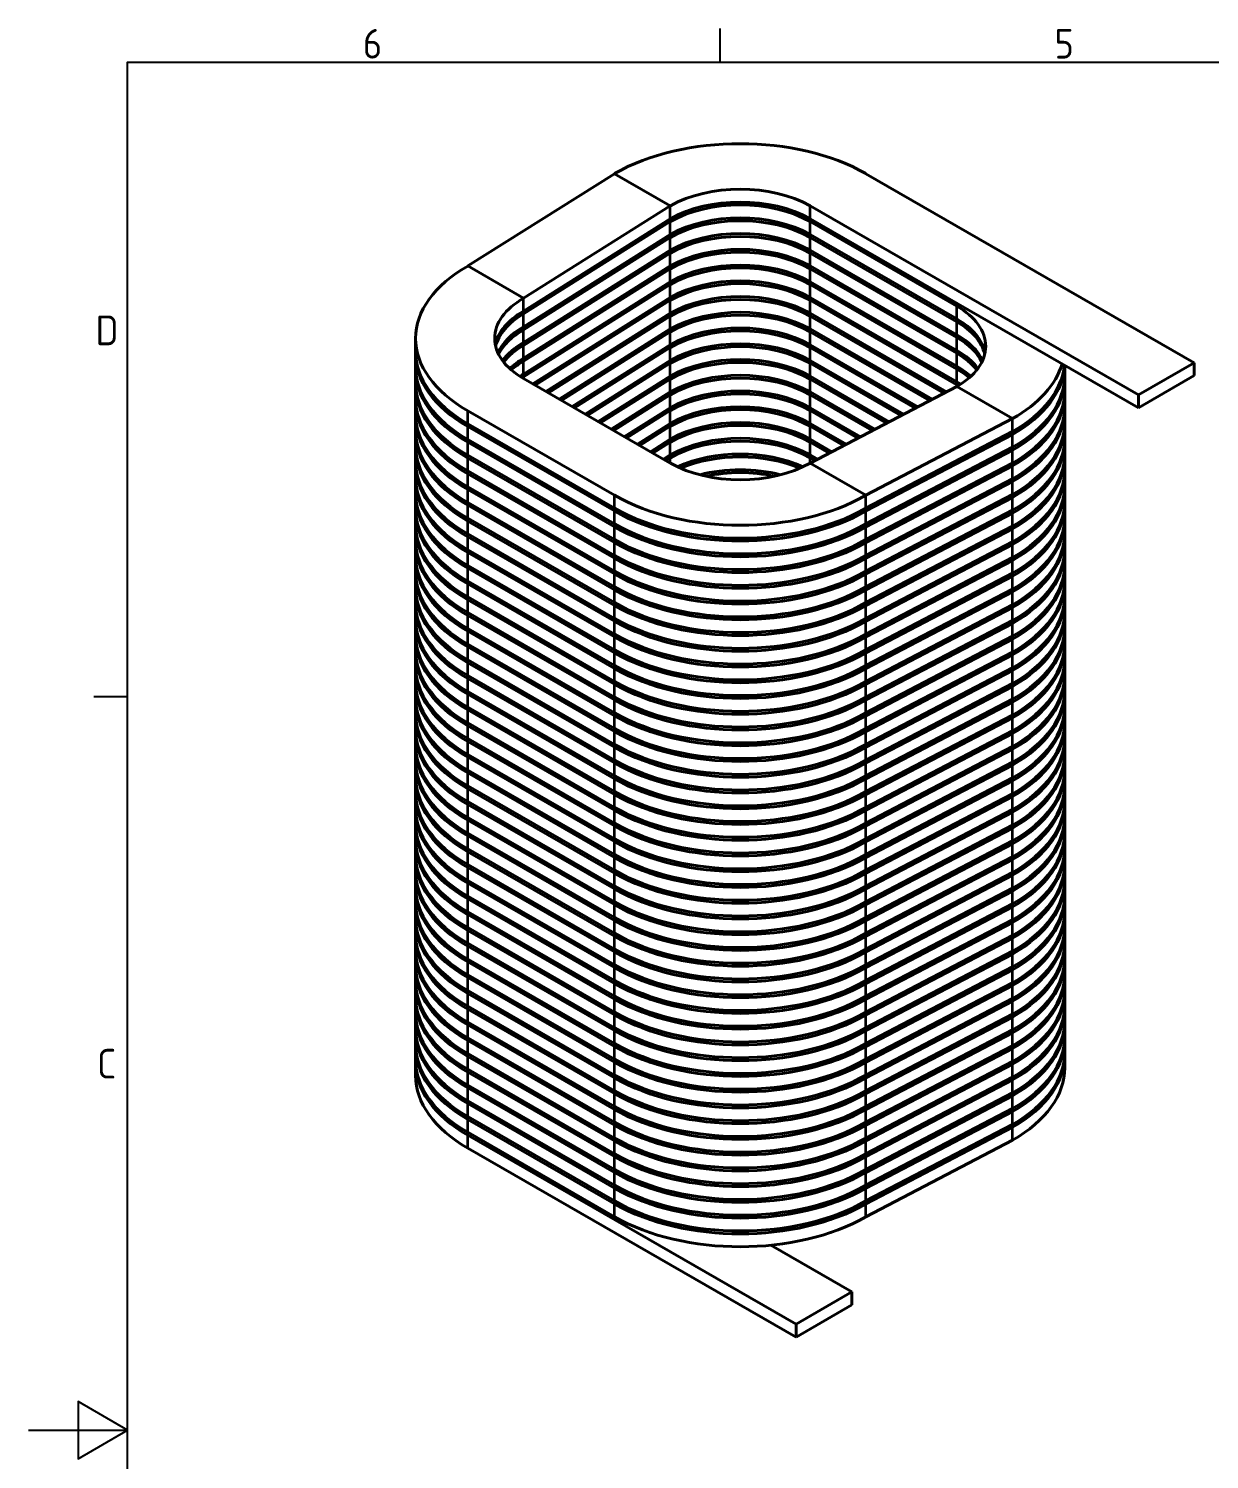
# Model space of a CAD drawing. Header units: millimetres. Extents: x 0 to 420, y 0 to 297.
# Drawn here: x 0 to 119.5, y 145.5 to 290.4 of the extents above; entities that cross this region are included whole.
import ezdxf

# ---------------------------------------------------------------- set-up
doc = ezdxf.new("R2010")
doc.units = ezdxf.units.MM
doc.layers.get('0').update_dxf_attribs({"color": 3, "lineweight": 25, "true_color": 0x00ff00})
doc.layers.add('가시적인 것(ISO)', color=3, linetype='Continuous', lineweight=40, true_color=0x00ff00)
doc.layers.add('가시적인 좁은 것(ISO)', color=3, linetype='Continuous', lineweight=35, true_color=0x00ff00)
doc.layers.add('경계(ISO)', color=7, linetype='Continuous', lineweight=25)
doc.styles.add('문자 텍스트_PSTEK_POSCO', font='isocp.shx')

# ---------------------------------------------------------------- blocks, each defined once
blk = doc.blocks.new('경계 Default Border')
at = {"layer": '경계(ISO)'}
for p, q in [((70, 287), (70, 290.4)), ((10, 222.75), (6.6, 222.75))]:
    blk.add_line(p, q, dxfattribs=at)
at = {"layer": '경계(ISO)', "flags": 128}
for points in [[(10, 10), (10, 287), (410, 287), (410, 10), (10, 10)], [(0, 148.5), (10, 148.5), (5, 151.39), (5, 145.61), (10, 148.5)]]:
    blk.add_lwpolyline(points, dxfattribs=at)
at = {"layer": '경계(ISO)', "color": 2, "true_color": 0xffff00, "char_height": 3, "attachment_point": 7, "style": '문자 텍스트_PSTEK_POSCO'}
for s, insert in [('6', (33.83, 287.37)), ('5', (103.83, 287.37)), ('D', (6.77, 258.35)), ('C', (6.93, 184.1))]:
    blk.add_mtext(s, dxfattribs=dict(at, insert=insert))

msp = doc.modelspace()

# ---------------------------------------------------------------- linework, layer by layer
at = {"layer": '가시적인 것(ISO)'}
for p, q in [((44.442, 266.366), (59.292, 275.714)), ((59.292, 275.714), (64.948, 272.457)), ((84.747, 275.714), (117.982, 256.576)), ((64.948, 272.457), (50.099, 263.108)), ((79.091, 272.457), (112.325, 253.318)), ((50.099, 261.8), (64.948, 271.149)), ((64.711, 270.999), (64.948, 270.862)), ((79.091, 271.149), (112.325, 252.01)), ((64.948, 270.862), (50.099, 261.514)), ((50.099, 260.206), (64.948, 269.554)), ((93.94, 262.311), (79.091, 270.862)), ((79.091, 269.554), (93.94, 261.003)), ((64.948, 269.268), (50.099, 259.92)), ((64.711, 269.405), (64.948, 269.268)), ((93.94, 260.717), (79.091, 269.268)), ((50.099, 258.612), (64.948, 267.96)), ((64.948, 267.674), (50.099, 258.326)), ((64.711, 267.811), (64.948, 267.674)), ((79.091, 267.96), (93.94, 259.409)), ((93.94, 259.123), (79.091, 267.674)), ((50.099, 263.108), (44.442, 266.366)), ((50.099, 257.018), (64.948, 266.366)), ((64.948, 266.08), (50.099, 256.732)), ((64.711, 266.216), (64.948, 266.08)), ((79.091, 266.366), (93.94, 257.815)), ((93.94, 257.529), (79.091, 266.08)), ((50.099, 255.423), (64.948, 264.772)), ((64.948, 264.486), (50.099, 255.137)), ((64.711, 264.622), (64.948, 264.486)), ((79.091, 264.772), (93.94, 256.221)), ((93.94, 255.934), (79.091, 264.486)), ((51.041, 254.422), (64.948, 263.177)), ((64.948, 262.891), (51.278, 254.285)), ((64.711, 263.028), (64.948, 262.891)), ((79.091, 263.177), (93.94, 254.626)), ((93.94, 254.34), (79.091, 262.891)), ((50.099, 261.514), (49.855, 261.655)), ((52.364, 253.661), (64.948, 261.583)), ((64.948, 261.297), (52.601, 253.524)), ((64.711, 261.434), (64.948, 261.297)), ((79.091, 261.583), (92.906, 253.628)), ((92.645, 253.491), (79.091, 261.297)), ((50.099, 259.92), (49.855, 260.061)), ((53.686, 252.899), (64.948, 259.989)), ((64.948, 259.703), (53.924, 252.762)), ((64.711, 259.84), (64.948, 259.703)), ((79.091, 259.989), (91.454, 252.869)), ((91.194, 252.733), (79.091, 259.703)), ((39.17, 257.728), (39.17, 259.036)), ((50.099, 258.326), (49.855, 258.466)), ((55.009, 252.137), (64.948, 258.395)), ((64.948, 258.109), (55.246, 252.001)), ((64.711, 258.245), (64.948, 258.109)), ((79.091, 258.395), (90.002, 252.111)), ((89.742, 251.975), (79.091, 258.109)), ((39.17, 256.134), (39.17, 257.442)), ((50.099, 256.732), (49.855, 256.872)), ((56.331, 251.376), (64.948, 256.801)), ((64.948, 256.514), (56.569, 251.239)), ((64.711, 256.651), (64.948, 256.514)), ((79.091, 256.801), (88.55, 251.353)), ((88.29, 251.217), (79.091, 256.514)), ((117.982, 256.576), (112.325, 253.318)), ((117.982, 255.268), (117.982, 256.576)), ((39.17, 254.54), (39.17, 255.848)), ((50.099, 255.137), (49.855, 255.278)), ((50.099, 254.964), (64.948, 246.413)), ((57.654, 250.614), (64.948, 255.206)), ((64.711, 255.057), (64.948, 254.92)), ((79.091, 255.206), (87.099, 250.595)), ((104.869, 255.337), (104.869, 256.304)), ((104.869, 253.743), (104.869, 255.051)), ((112.325, 252.01), (117.982, 255.268)), ((39.17, 252.946), (39.17, 254.254)), ((64.948, 254.92), (57.891, 250.477)), ((58.976, 249.852), (64.948, 253.612)), ((86.838, 250.459), (79.091, 254.92)), ((79.091, 246.413), (93.94, 254.167)), ((79.091, 253.612), (85.647, 249.837)), ((93.94, 254.167), (99.597, 250.91)), ((39.17, 251.351), (39.17, 252.66)), ((64.948, 253.326), (59.214, 249.716)), ((64.711, 253.463), (64.948, 253.326)), ((85.386, 249.701), (79.091, 253.326)), ((104.869, 252.149), (104.869, 253.457)), ((112.325, 253.318), (112.325, 252.01)), ((39.17, 249.757), (39.17, 251.065)), ((59.292, 243.156), (44.442, 251.707)), ((60.299, 249.091), (64.948, 252.018)), ((64.948, 251.732), (60.536, 248.954)), ((64.711, 251.868), (64.948, 251.732)), ((79.091, 252.018), (84.195, 249.079)), ((83.934, 248.943), (79.091, 251.732)), ((99.597, 250.91), (84.747, 243.156)), ((104.869, 250.554), (104.869, 251.862)), ((39.17, 248.163), (39.17, 249.471)), ((44.442, 250.399), (59.292, 241.848)), ((59.292, 241.562), (44.442, 250.113)), ((61.622, 248.329), (64.948, 250.424)), ((64.948, 250.138), (61.859, 248.193)), ((64.711, 250.274), (64.948, 250.138)), ((79.091, 250.424), (82.743, 248.321)), ((82.482, 248.184), (79.091, 250.138)), ((84.747, 241.848), (99.597, 249.602)), ((99.597, 249.316), (84.747, 241.562)), ((99.336, 249.466), (99.597, 249.316)), ((104.869, 248.96), (104.869, 250.268)), ((39.17, 246.569), (39.17, 247.877)), ((44.442, 248.805), (59.292, 240.254)), ((59.292, 239.967), (44.442, 248.518)), ((62.944, 247.568), (64.948, 248.83)), ((64.948, 248.543), (63.181, 247.431)), ((64.711, 248.68), (64.948, 248.543)), ((79.091, 248.83), (81.291, 247.562)), ((81.03, 247.426), (79.091, 248.543)), ((84.747, 240.254), (99.597, 248.008)), ((99.597, 247.721), (84.747, 239.967)), ((99.336, 247.871), (99.597, 247.721)), ((104.869, 247.366), (104.869, 248.674)), ((39.17, 244.975), (39.17, 246.283)), ((44.442, 247.21), (59.292, 238.659)), ((59.292, 238.373), (44.442, 246.924)), ((64.267, 246.806), (64.948, 247.235)), ((64.948, 246.949), (64.504, 246.669)), ((64.711, 247.086), (64.948, 246.949)), ((79.091, 247.235), (79.839, 246.804)), ((79.579, 246.668), (79.091, 246.949)), ((84.747, 243.156), (79.091, 246.413)), ((84.747, 238.659), (99.597, 246.413)), ((99.336, 246.277), (99.597, 246.127)), ((104.869, 245.772), (104.869, 247.08)), ((44.442, 245.616), (59.292, 237.065)), ((59.292, 236.779), (44.442, 245.33)), ((99.597, 246.127), (84.747, 238.373)), ((84.747, 237.065), (99.597, 244.819)), ((104.869, 244.178), (104.869, 245.486)), ((39.17, 243.38), (39.17, 244.688)), ((44.442, 244.022), (59.292, 235.471)), ((59.292, 235.185), (44.442, 243.736)), ((99.597, 244.533), (84.747, 236.779)), ((99.336, 244.683), (99.597, 244.533)), ((104.869, 242.583), (104.869, 243.891)), ((39.17, 241.786), (39.17, 243.094)), ((44.442, 242.428), (59.292, 233.877)), ((59.292, 233.591), (44.442, 242.142)), ((84.747, 235.471), (99.597, 243.225)), ((99.597, 242.939), (84.747, 235.185)), ((99.336, 243.089), (99.597, 242.939)), ((104.869, 240.989), (104.869, 242.297)), ((39.17, 240.192), (39.17, 241.5)), ((44.442, 240.834), (59.292, 232.282)), ((59.292, 231.996), (44.442, 240.547)), ((84.747, 241.562), (84.497, 241.706)), ((84.747, 233.877), (99.597, 241.631)), ((99.597, 241.345), (84.747, 233.591)), ((99.336, 241.495), (99.597, 241.345)), ((104.869, 239.395), (104.869, 240.703)), ((39.17, 238.598), (39.17, 239.906)), ((44.442, 239.239), (59.292, 230.688)), ((84.747, 239.967), (84.497, 240.112)), ((84.747, 232.282), (99.597, 240.036)), ((99.597, 239.75), (84.747, 231.996)), ((99.336, 239.9), (99.597, 239.75)), ((104.869, 237.801), (104.869, 239.109)), ((39.17, 237.004), (39.17, 238.312)), ((59.292, 230.402), (44.442, 238.953)), ((44.442, 237.645), (59.292, 229.094)), ((84.747, 238.373), (84.497, 238.518)), ((84.747, 230.688), (99.597, 238.442)), ((99.597, 238.156), (84.747, 230.402)), ((99.336, 238.306), (99.597, 238.156)), ((39.17, 235.409), (39.17, 236.717)), ((59.292, 228.808), (44.442, 237.359)), ((84.747, 236.779), (84.497, 236.923)), ((84.747, 229.094), (99.597, 236.848)), ((99.597, 236.562), (84.747, 228.808)), ((99.336, 236.712), (99.597, 236.562)), ((104.869, 236.206), (104.869, 237.515)), ((39.17, 233.815), (39.17, 235.123)), ((44.442, 236.051), (59.292, 227.5)), ((59.292, 227.214), (44.442, 235.765)), ((84.747, 235.185), (84.497, 235.329)), ((84.747, 227.5), (99.597, 235.254)), ((99.597, 234.968), (84.747, 227.214)), ((99.336, 235.118), (99.597, 234.968)), ((104.869, 234.612), (104.869, 235.92)), ((39.17, 232.221), (39.17, 233.529)), ((44.442, 234.457), (59.292, 225.906)), ((59.292, 225.619), (44.442, 234.171)), ((84.747, 233.591), (84.497, 233.735)), ((84.747, 225.906), (99.597, 233.66)), ((99.597, 233.373), (84.747, 225.619)), ((99.336, 233.523), (99.597, 233.373)), ((104.869, 233.018), (104.869, 234.326)), ((39.17, 230.627), (39.17, 231.935)), ((44.442, 232.862), (59.292, 224.311)), ((59.292, 224.025), (44.442, 232.576)), ((84.747, 231.996), (84.497, 232.141)), ((84.747, 224.311), (99.597, 232.065)), ((99.597, 231.779), (84.747, 224.025)), ((99.336, 231.929), (99.597, 231.779)), ((104.869, 231.424), (104.869, 232.732)), ((39.17, 229.032), (39.17, 230.341)), ((44.442, 231.268), (59.292, 222.717)), ((59.292, 222.431), (44.442, 230.982)), ((84.747, 230.402), (84.497, 230.547)), ((84.747, 222.717), (99.597, 230.471)), ((99.336, 230.335), (99.597, 230.185)), ((104.869, 229.83), (104.869, 231.138)), ((44.442, 229.674), (59.292, 221.123)), ((59.292, 220.837), (44.442, 229.388)), ((84.747, 228.808), (84.497, 228.952)), ((99.597, 230.185), (84.747, 222.431)), ((84.747, 221.123), (99.597, 228.877)), ((104.869, 228.235), (104.869, 229.543)), ((39.17, 227.438), (39.17, 228.746)), ((44.442, 228.08), (59.292, 219.529)), ((59.292, 219.243), (44.442, 227.794)), ((99.597, 228.591), (84.747, 220.837)), ((99.336, 228.741), (99.597, 228.591)), ((104.869, 226.641), (104.869, 227.949)), ((39.17, 225.844), (39.17, 227.152)), ((44.442, 226.486), (59.292, 217.934)), ((59.292, 217.648), (44.442, 226.199)), ((84.747, 227.214), (84.497, 227.358)), ((84.747, 219.529), (99.597, 227.283)), ((99.597, 226.997), (84.747, 219.243)), ((99.336, 227.147), (99.597, 226.997)), ((104.869, 225.047), (104.869, 226.355)), ((39.17, 224.25), (39.17, 225.558)), ((44.442, 224.891), (59.292, 216.34)), ((59.292, 216.054), (44.442, 224.605)), ((84.747, 225.619), (84.497, 225.764)), ((84.747, 217.934), (99.597, 225.688)), ((99.597, 225.402), (84.747, 217.648)), ((99.336, 225.552), (99.597, 225.402)), ((104.869, 223.453), (104.869, 224.761)), ((39.17, 222.656), (39.17, 223.964)), ((44.442, 223.297), (59.292, 214.746)), ((84.747, 224.025), (84.497, 224.17)), ((84.747, 216.34), (99.597, 224.094)), ((99.597, 223.808), (84.747, 216.054)), ((99.336, 223.958), (99.597, 223.808)), ((104.869, 221.858), (104.869, 223.167)), ((39.17, 221.061), (39.17, 222.369)), ((59.292, 214.46), (44.442, 223.011)), ((44.442, 221.703), (59.292, 213.152)), ((84.747, 222.431), (84.497, 222.575)), ((84.747, 214.746), (99.597, 222.5)), ((99.597, 222.214), (84.747, 214.46)), ((99.336, 222.364), (99.597, 222.214)), ((39.17, 219.467), (39.17, 220.775)), ((59.292, 212.866), (44.442, 221.417)), ((84.747, 220.837), (84.497, 220.981)), ((84.747, 213.152), (99.597, 220.906)), ((99.597, 220.62), (84.747, 212.866)), ((99.336, 220.77), (99.597, 220.62)), ((104.869, 220.264), (104.869, 221.572)), ((39.17, 217.873), (39.17, 219.181)), ((44.442, 220.109), (59.292, 211.558)), ((59.292, 211.271), (44.442, 219.823)), ((84.747, 219.243), (84.497, 219.387)), ((84.747, 211.558), (99.597, 219.312)), ((99.597, 219.025), (84.747, 211.271)), ((99.336, 219.176), (99.597, 219.025)), ((104.869, 218.67), (104.869, 219.978)), ((39.17, 216.279), (39.17, 217.587)), ((44.442, 218.515), (59.292, 209.963)), ((59.292, 209.677), (44.442, 218.228)), ((84.747, 217.648), (84.497, 217.793)), ((84.747, 209.963), (99.597, 217.717)), ((99.597, 217.431), (84.747, 209.677)), ((99.336, 217.581), (99.597, 217.431)), ((104.869, 217.076), (104.869, 218.384)), ((39.17, 214.685), (39.17, 215.993)), ((44.442, 216.92), (59.292, 208.369)), ((59.292, 208.083), (44.442, 216.634)), ((84.747, 216.054), (84.497, 216.199)), ((84.747, 208.369), (99.597, 216.123)), ((99.336, 215.987), (99.597, 215.837)), ((104.869, 215.482), (104.869, 216.79)), ((39.17, 213.09), (39.17, 214.398)), ((44.442, 215.326), (59.292, 206.775)), ((59.292, 206.489), (44.442, 215.04)), ((84.747, 214.46), (84.497, 214.604)), ((99.597, 215.837), (84.747, 208.083)), ((84.747, 206.775), (99.597, 214.529)), ((99.336, 214.393), (99.597, 214.243)), ((104.869, 213.887), (104.869, 215.195)), ((44.442, 213.732), (59.292, 205.181)), ((59.292, 204.895), (44.442, 213.446)), ((84.747, 212.866), (84.497, 213.01)), ((99.597, 214.243), (84.747, 206.489)), ((104.869, 212.293), (104.869, 213.601)), ((39.17, 211.496), (39.17, 212.804)), ((44.442, 212.138), (59.292, 203.587)), ((59.292, 203.3), (44.442, 211.851)), ((84.747, 205.181), (99.597, 212.935)), ((99.597, 212.649), (84.747, 204.895)), ((99.336, 212.799), (99.597, 212.649)), ((104.869, 210.699), (104.869, 212.007)), ((39.17, 209.902), (39.17, 211.21)), ((44.442, 210.543), (59.292, 201.992)), ((59.292, 201.706), (44.442, 210.257)), ((84.747, 211.271), (84.497, 211.416)), ((84.747, 203.587), (99.597, 211.341)), ((99.597, 211.054), (84.747, 203.3)), ((99.336, 211.204), (99.597, 211.054)), ((104.869, 209.105), (104.869, 210.413)), ((39.17, 208.308), (39.17, 209.616)), ((44.442, 208.949), (59.292, 200.398)), ((59.292, 200.112), (44.442, 208.663)), ((84.747, 209.677), (84.497, 209.822)), ((84.747, 201.992), (99.597, 209.746)), ((99.597, 209.46), (84.747, 201.706)), ((99.336, 209.61), (99.597, 209.46)), ((104.869, 207.511), (104.869, 208.819)), ((39.17, 206.713), (39.17, 208.021)), ((44.442, 207.355), (59.292, 198.804)), ((84.747, 208.083), (84.497, 208.228)), ((84.747, 200.398), (99.597, 208.152)), ((99.597, 207.866), (84.747, 200.112)), ((99.336, 208.016), (99.597, 207.866)), ((104.869, 205.916), (104.869, 207.224)), ((39.17, 205.119), (39.17, 206.427)), ((59.292, 198.518), (44.442, 207.069)), ((44.442, 205.761), (59.292, 197.21)), ((84.747, 206.489), (84.497, 206.633)), ((84.747, 198.804), (99.597, 206.558)), ((99.597, 206.272), (84.747, 198.518)), ((99.336, 206.422), (99.597, 206.272)), ((39.17, 203.525), (39.17, 204.833)), ((59.292, 196.924), (44.442, 205.475)), ((84.747, 204.895), (84.497, 205.039)), ((84.747, 197.21), (99.597, 204.964)), ((99.597, 204.678), (84.747, 196.924)), ((99.336, 204.828), (99.597, 204.678)), ((104.869, 204.322), (104.869, 205.63)), ((39.17, 201.931), (39.17, 203.239)), ((44.442, 204.167), (59.292, 195.615)), ((59.292, 195.329), (44.442, 203.88)), ((84.747, 203.3), (84.497, 203.445)), ((84.747, 195.615), (99.597, 203.369)), ((99.597, 203.083), (84.747, 195.329)), ((99.336, 203.233), (99.597, 203.083)), ((104.869, 202.728), (104.869, 204.036)), ((39.17, 200.337), (39.17, 201.645)), ((44.442, 202.572), (59.292, 194.021)), ((59.292, 193.735), (44.442, 202.286)), ((84.747, 201.706), (84.497, 201.851)), ((84.747, 194.021), (99.597, 201.775)), ((99.597, 201.489), (84.747, 193.735)), ((99.336, 201.639), (99.597, 201.489)), ((104.869, 201.134), (104.869, 202.442)), ((39.17, 198.742), (39.17, 200.05)), ((44.442, 200.978), (59.292, 192.427)), ((59.292, 192.141), (44.442, 200.692)), ((84.747, 200.112), (84.497, 200.256)), ((84.747, 192.427), (99.597, 200.181)), ((99.336, 200.045), (99.597, 199.895)), ((104.869, 199.539), (104.869, 200.848)), ((39.17, 197.148), (39.17, 198.456)), ((44.442, 199.384), (59.292, 190.833)), ((59.292, 190.547), (44.442, 199.098)), ((84.747, 198.518), (84.497, 198.662)), ((99.597, 199.895), (84.747, 192.141)), ((84.747, 190.833), (99.597, 198.587)), ((104.869, 197.945), (104.869, 199.253)), ((44.442, 197.79), (59.292, 189.239)), ((59.292, 188.952), (44.442, 197.504)), ((84.747, 196.924), (84.497, 197.068)), ((99.597, 198.301), (84.747, 190.547)), ((99.336, 198.451), (99.597, 198.301)), ((104.869, 196.351), (104.869, 197.659)), ((39.17, 195.554), (39.17, 196.862)), ((44.442, 196.195), (59.292, 187.644)), ((59.292, 187.358), (44.442, 195.909)), ((84.747, 189.239), (99.597, 196.993)), ((99.597, 196.706), (84.747, 188.952)), ((99.336, 196.856), (99.597, 196.706)), ((104.869, 194.757), (104.869, 196.065)), ((39.17, 193.96), (39.17, 195.268)), ((44.442, 194.601), (59.292, 186.05)), ((59.292, 185.764), (44.442, 194.315)), ((84.747, 195.329), (84.497, 195.474)), ((84.747, 187.644), (99.597, 195.398)), ((99.597, 195.112), (84.747, 187.358)), ((99.336, 195.262), (99.597, 195.112)), ((104.869, 193.163), (104.869, 194.471)), ((39.17, 192.365), (39.17, 193.674)), ((44.442, 193.007), (59.292, 184.456)), ((59.292, 184.17), (44.442, 192.721)), ((84.747, 193.735), (84.497, 193.88)), ((84.747, 186.05), (99.597, 193.804)), ((99.597, 193.518), (84.747, 185.764)), ((99.336, 193.668), (99.597, 193.518)), ((104.869, 191.568), (104.869, 192.876)), ((39.17, 190.771), (39.17, 192.079)), ((44.442, 191.413), (59.292, 182.862)), ((84.747, 192.141), (84.497, 192.285)), ((84.747, 184.456), (99.597, 192.21)), ((99.597, 191.924), (84.747, 184.17)), ((99.336, 192.074), (99.597, 191.924)), ((104.869, 189.974), (104.869, 191.282)), ((39.17, 189.177), (39.17, 190.485)), ((59.292, 182.576), (44.442, 191.127)), ((44.442, 189.819), (59.292, 181.267)), ((84.747, 190.547), (84.497, 190.691)), ((84.747, 182.862), (99.597, 190.616)), ((99.597, 190.33), (84.747, 182.576)), ((99.336, 190.48), (99.597, 190.33)), ((39.17, 187.583), (39.17, 188.891)), ((59.292, 180.981), (44.442, 189.532)), ((84.747, 188.952), (84.497, 189.097)), ((84.747, 181.267), (99.597, 189.021)), ((99.597, 188.735), (84.747, 180.981)), ((99.336, 188.885), (99.597, 188.735)), ((104.869, 188.38), (104.869, 189.688)), ((39.17, 185.989), (39.17, 187.297)), ((44.442, 188.224), (59.292, 179.673)), ((59.292, 179.387), (44.442, 187.938)), ((84.747, 187.358), (84.497, 187.503)), ((84.747, 179.673), (99.597, 187.427)), ((99.597, 187.141), (84.747, 179.387)), ((99.336, 187.291), (99.597, 187.141)), ((104.869, 186.786), (104.869, 188.094)), ((39.17, 184.394), (39.17, 185.702)), ((44.442, 186.63), (59.292, 178.079)), ((59.292, 177.793), (44.442, 186.344)), ((84.747, 185.764), (84.497, 185.908)), ((84.747, 178.079), (99.597, 185.833)), ((99.597, 185.547), (84.747, 177.793)), ((99.336, 185.697), (99.597, 185.547)), ((104.869, 185.191), (104.869, 186.5)), ((44.442, 185.036), (59.292, 176.485)), ((59.292, 176.199), (44.442, 184.75)), ((84.747, 184.17), (84.497, 184.314)), ((84.747, 176.485), (99.597, 184.239)), ((99.336, 184.103), (99.597, 183.953)), ((44.442, 183.442), (59.292, 174.891)), ((59.292, 174.604), (44.442, 183.156)), ((84.747, 182.576), (84.497, 182.72)), ((99.597, 183.953), (84.747, 176.199)), ((84.747, 174.891), (99.597, 182.645)), ((44.442, 181.848), (59.292, 173.296)), ((59.292, 173.01), (44.442, 181.561)), ((84.747, 180.981), (84.497, 181.126)), ((99.597, 182.358), (84.747, 174.604)), ((99.336, 182.509), (99.597, 182.358)), ((44.442, 180.253), (59.292, 171.702)), ((59.292, 171.416), (44.442, 179.967)), ((84.747, 173.296), (99.597, 181.05)), ((99.597, 180.764), (84.747, 173.01)), ((99.336, 180.914), (99.597, 180.764)), ((44.442, 178.659), (59.292, 170.108)), ((77.676, 159.235), (44.442, 178.373)), ((84.747, 179.387), (84.497, 179.532)), ((84.747, 171.702), (99.597, 179.456)), ((99.597, 179.17), (84.747, 171.416)), ((99.336, 179.32), (99.597, 179.17)), ((44.442, 177.065), (77.676, 157.927)), ((84.747, 177.793), (84.497, 177.937)), ((84.747, 170.108), (99.597, 177.862)), ((84.747, 176.199), (84.497, 176.343)), ((84.747, 174.604), (84.497, 174.749)), ((84.747, 173.01), (84.497, 173.155)), ((84.747, 171.416), (84.497, 171.561)), ((75.113, 167.226), (83.333, 162.492)), ((83.333, 162.492), (77.676, 159.235)), ((83.333, 161.184), (83.333, 162.492)), ((77.676, 157.927), (83.333, 161.184)), ((77.676, 159.235), (77.676, 157.927))]:
    msp.add_line(p, q, dxfattribs=at)
for centre, major_axis, start_param, end_param in [((72.02, 268.385), (-18, 0), 3.9269908, 5.4977871), ((72.02, 268.385), (10, 0), 0.7853982, 2.3561945), ((72.02, 267.077), (10, 0), 0.7853982, 2.3561945), ((72.02, 266.79), (-10, 0), 3.9269908, 5.4977871), ((72.02, 265.482), (10, 0), 0.7853982, 2.3561945), ((72.02, 265.196), (-10, 0), 3.9269908, 5.4977871), ((72.02, 263.888), (10, 0), 0.7853982, 2.3561945), ((72.02, 263.602), (-10, 0), 3.9269908, 5.4977871), ((72.02, 262.294), (10, 0), 0.7853982, 2.3561945), ((72.02, 262.008), (-10, 0), 3.9269908, 5.4977871), ((57.17, 259.036), (-18, 0), 5.4977871, 7.0685835), ((72.02, 260.7), (10, 0), 0.7853982, 2.3561945), ((72.02, 260.414), (-10, 0), 3.9269908, 5.4977871), ((72.02, 259.105), (10, 0), 0.7853982, 2.3561945), ((72.02, 258.819), (-10, 0), 3.9269908, 5.4977871), ((57.17, 259.036), (-10, 0), 5.4977871, 7.0685835), ((72.02, 257.511), (10, 0), 0.7853982, 2.3561945), ((72.02, 257.225), (-10, 0), 3.9269908, 5.4977871), ((86.869, 258.239), (10, 0), 5.4977871, 7.0685835), ((57.17, 257.728), (-10, 0), 5.4977871, 6.1693642), ((57.17, 257.442), (-10, 0), 5.4977871, 6.1443193), ((72.02, 255.917), (10, 0), 0.7853982, 2.3561945), ((72.02, 255.631), (-10, 0), 3.9269908, 5.4977871), ((86.869, 256.931), (10, 0), 0.1138211, 0.7853982), ((57.17, 256.134), (-10, 0), 5.4977871, 6.0284435), ((57.17, 255.848), (-10, 0), 5.4977871, 6.002681), ((72.02, 254.323), (10, 0), 0.7853982, 2.3561945), ((72.02, 254.037), (-10, 0), 3.9269908, 5.4977871), ((86.869, 256.645), (10, 0), 0.138866, 0.7853982), ((86.869, 255.337), (10, 0), 0.2547419, 0.7853982), ((57.17, 254.54), (10, 0), 2.3561945, 2.7405096), ((57.17, 254.254), (-10, 0), 5.4977871, 5.8549563), ((72.02, 252.729), (10, 0), 0.7853982, 2.3561945), ((72.02, 252.442), (-10, 0), 3.9269908, 5.4977871), ((86.869, 255.051), (10, 0), 0.2805043, 0.7853982), ((57.17, 257.442), (-18, 0), 6.2693823, 7.0685835), ((57.17, 257.728), (-18, 0), 0, 0.7853982), ((57.17, 252.946), (10, 0), 2.3561945, 2.5843643), ((57.17, 252.66), (-10, 0), 5.4977871, 5.6964078), ((72.02, 251.134), (10, 0), 0.7853982, 2.3561945), ((72.02, 250.848), (-10, 0), 3.9269908, 5.4977871), ((86.869, 253.743), (10, 0), 0.4010831, 0.7853982), ((86.869, 253.457), (-10, 0), 3.5698216, 3.9269908), ((86.869, 258.239), (18, 0), 5.4977871, 6.1104834), ((57.17, 255.848), (-18, 0), 6.2693823, 7.0685835), ((57.17, 256.134), (-18, 0), 0, 0.7853982), ((57.17, 251.351), (10, 0), 2.3561945, 2.4110741), ((57.17, 251.065), (-10, 0), 5.4977871, 5.5187901), ((72.02, 249.54), (10, 0), 0.7853982, 2.3561945), ((72.02, 249.254), (-10, 0), 3.9269908, 5.4977871), ((86.869, 252.149), (10, 0), 0.5572283, 0.7853982), ((86.869, 251.862), (-10, 0), 3.7283702, 3.9269908), ((86.869, 256.931), (18, 0), 5.4977871, 6.2243557), ((86.869, 256.645), (18, 0), 5.4977871, 6.250784), ((86.869, 255.337), (18, 0), 5.4977871, 6.2831853), ((86.869, 255.051), (18, 0), 5.4977871, 6.2969883), ((57.17, 254.254), (-18, 0), 6.2693823, 7.0685835), ((57.17, 254.54), (-18, 0), 0, 0.7853982), ((72.02, 247.946), (10, 0), 0.7853982, 2.3561945), ((86.869, 250.554), (10, 0), 0.7305185, 0.7853982), ((86.869, 250.268), (-10, 0), 3.9059879, 3.9269908), ((86.869, 253.743), (18, 0), 5.4977871, 6.2831853), ((86.869, 253.457), (18, 0), 5.4977871, 6.2969883), ((57.17, 252.66), (-18, 0), 6.2693823, 7.0685835), ((57.17, 252.946), (-18, 0), 0, 0.7853982), ((72.02, 247.66), (-10, 0), 3.9269908, 5.4977871), ((72.02, 246.352), (10, 0), 0.7853982, 2.3561945), ((86.869, 252.149), (18, 0), 5.4977871, 6.2831853), ((57.17, 251.065), (-18, 0), 6.2693823, 7.0685835), ((57.17, 251.351), (-18, 0), 0, 0.7853982), ((72.02, 246.066), (-10, 0), 3.9269908, 5.4977871), ((86.869, 251.862), (18, 0), 5.4977871, 6.2969883), ((57.17, 249.471), (-18, 0), 6.2693823, 7.0685835), ((57.17, 249.757), (-18, 0), 0, 0.7853982), ((72.02, 244.758), (10, 0), 0.7853982, 2.3561945), ((72.02, 244.471), (-10, 0), 3.9269908, 5.4977871), ((86.869, 250.554), (18, 0), 5.4977871, 6.2831853), ((86.869, 250.268), (18, 0), 5.4977871, 6.2969883), ((57.17, 247.877), (-18, 0), 6.2693823, 7.0685835), ((57.17, 248.163), (-18, 0), 0, 0.7853982), ((72.02, 243.163), (10, 0), 0.7853982, 2.3561945), ((72.02, 242.877), (-10, 0), 3.9269908, 5.4977871), ((72.02, 241.569), (10, 0), 0.8853918, 2.2562008), ((86.869, 248.96), (18, 0), 5.4977871, 6.2831853), ((86.869, 248.674), (18, 0), 5.4977871, 6.2969883), ((57.17, 246.283), (-18, 0), 6.2693823, 7.0685835), ((57.17, 246.569), (-18, 0), 0, 0.7853982), ((72.02, 250.485), (10, 0), 3.9269908, 5.4977871), ((72.02, 241.283), (-10, 0), 4.0672359, 5.3575421), ((86.869, 247.366), (18, 0), 5.4977871, 6.2831853), ((86.869, 247.08), (18, 0), 5.4977871, 6.2969883), ((57.17, 244.688), (-18, 0), 6.2693823, 7.0685835), ((57.17, 244.975), (-18, 0), 0, 0.7853982), ((72.02, 239.975), (10, 0), 1.1495577, 1.9920349), ((72.02, 239.689), (-10, 0), 4.3567604, 5.0680175), ((86.869, 245.772), (18, 0), 5.4977871, 6.2831853), ((86.869, 245.486), (18, 0), 5.4977871, 6.2969883), ((57.17, 243.38), (-18, 0), 0, 0.7853982), ((86.869, 244.178), (18, 0), 5.4977871, 6.2831853), ((86.869, 243.891), (18, 0), 5.4977871, 6.2969883), ((57.17, 243.094), (-18, 0), 6.2693823, 7.0685835), ((72.02, 250.485), (-18, 0), 0.7853982, 2.3561945), ((86.869, 242.583), (18, 0), 5.4977871, 6.2831853), ((86.869, 242.297), (18, 0), 5.4977871, 6.2969883), ((57.17, 241.5), (-18, 0), 6.2693823, 7.0685835), ((57.17, 241.786), (-18, 0), 0, 0.7853982), ((72.02, 249.177), (18, 0), 3.9269908, 5.4977871), ((72.02, 248.891), (-18, 0), 0.7853982, 2.3561945), ((86.869, 240.989), (18, 0), 5.4977871, 6.2831853), ((86.869, 240.703), (18, 0), 5.4977871, 6.2969883), ((57.17, 239.906), (-18, 0), 6.2693823, 7.0685835), ((57.17, 240.192), (-18, 0), 0, 0.7853982), ((72.02, 247.583), (18, 0), 3.9269908, 5.4977871), ((72.02, 247.297), (-18, 0), 0.7853982, 2.3561945), ((86.869, 239.395), (18, 0), 5.4977871, 6.2831853), ((86.869, 239.109), (18, 0), 5.4977871, 6.2969883), ((57.17, 238.312), (-18, 0), 6.2693823, 7.0685835), ((57.17, 238.598), (-18, 0), 0, 0.7853982), ((72.02, 245.989), (18, 0), 3.9269908, 5.4977871), ((72.02, 245.703), (-18, 0), 0.7853982, 2.3561945), ((86.869, 237.801), (18, 0), 5.4977871, 6.2831853), ((86.869, 237.515), (18, 0), 5.4977871, 6.2969883), ((57.17, 236.717), (-18, 0), 6.2693823, 7.0685835), ((57.17, 237.004), (-18, 0), 0, 0.7853982), ((72.02, 244.395), (18, 0), 3.9269908, 5.4977871), ((72.02, 244.108), (-18, 0), 0.7853982, 2.3561945), ((86.869, 236.206), (18, 0), 5.4977871, 6.2831853), ((57.17, 235.123), (-18, 0), 6.2693823, 7.0685835), ((57.17, 235.409), (-18, 0), 0, 0.7853982), ((72.02, 242.8), (18, 0), 3.9269908, 5.4977871), ((72.02, 242.514), (-18, 0), 0.7853982, 2.3561945), ((86.869, 235.92), (18, 0), 5.4977871, 6.2969883), ((57.17, 233.529), (-18, 0), 6.2693823, 7.0685835), ((57.17, 233.815), (-18, 0), 0, 0.7853982), ((72.02, 241.206), (18, 0), 3.9269908, 5.4977871), ((72.02, 240.92), (-18, 0), 0.7853982, 2.3561945), ((86.869, 234.612), (18, 0), 5.4977871, 6.2831853), ((86.869, 234.326), (18, 0), 5.4977871, 6.2969883), ((57.17, 231.935), (-18, 0), 6.2693823, 7.0685835), ((57.17, 232.221), (-18, 0), 0, 0.7853982), ((72.02, 239.612), (18, 0), 3.9269908, 5.4977871), ((72.02, 239.326), (-18, 0), 0.7853982, 2.3561945), ((86.869, 233.018), (18, 0), 5.4977871, 6.2831853), ((86.869, 232.732), (18, 0), 5.4977871, 6.2969883), ((57.17, 230.341), (-18, 0), 6.2693823, 7.0685835), ((57.17, 230.627), (-18, 0), 0, 0.7853982), ((72.02, 238.018), (18, 0), 3.9269908, 5.4977871), ((72.02, 237.732), (-18, 0), 0.7853982, 2.3561945), ((86.869, 231.424), (18, 0), 5.4977871, 6.2831853), ((86.869, 231.138), (18, 0), 5.4977871, 6.2969883), ((57.17, 228.746), (-18, 0), 6.2693823, 7.0685835), ((57.17, 229.032), (-18, 0), 0, 0.7853982), ((72.02, 236.424), (18, 0), 3.9269908, 5.4977871), ((86.869, 229.83), (18, 0), 5.4977871, 6.2831853), ((86.869, 229.543), (18, 0), 5.4977871, 6.2969883), ((57.17, 227.438), (-18, 0), 0, 0.7853982), ((72.02, 236.137), (-18, 0), 0.7853982, 2.3561945), ((72.02, 234.829), (18, 0), 3.9269908, 5.4977871), ((86.869, 228.235), (18, 0), 5.4977871, 6.2831853), ((86.869, 227.949), (18, 0), 5.4977871, 6.2969883), ((57.17, 227.152), (-18, 0), 6.2693823, 7.0685835), ((72.02, 234.543), (-18, 0), 0.7853982, 2.3561945), ((86.869, 226.641), (18, 0), 5.4977871, 6.2831853), ((86.869, 226.355), (18, 0), 5.4977871, 6.2969883), ((57.17, 225.558), (-18, 0), 6.2693823, 7.0685835), ((57.17, 225.844), (-18, 0), 0, 0.7853982), ((72.02, 233.235), (18, 0), 3.9269908, 5.4977871), ((72.02, 232.949), (-18, 0), 0.7853982, 2.3561945), ((86.869, 225.047), (18, 0), 5.4977871, 6.2831853), ((86.869, 224.761), (18, 0), 5.4977871, 6.2969883), ((57.17, 223.964), (-18, 0), 6.2693823, 7.0685835), ((57.17, 224.25), (-18, 0), 0, 0.7853982), ((72.02, 231.641), (18, 0), 3.9269908, 5.4977871), ((72.02, 231.355), (-18, 0), 0.7853982, 2.3561945), ((86.869, 223.453), (18, 0), 5.4977871, 6.2831853), ((86.869, 223.167), (18, 0), 5.4977871, 6.2969883), ((57.17, 222.369), (-18, 0), 6.2693823, 7.0685835), ((57.17, 222.656), (-18, 0), 0, 0.7853982), ((72.02, 230.047), (18, 0), 3.9269908, 5.4977871), ((72.02, 229.761), (-18, 0), 0.7853982, 2.3561945), ((86.869, 221.858), (18, 0), 5.4977871, 6.2831853), ((86.869, 221.572), (18, 0), 5.4977871, 6.2969883), ((57.17, 220.775), (-18, 0), 6.2693823, 7.0685835), ((57.17, 221.061), (-18, 0), 0, 0.7853982), ((72.02, 228.452), (18, 0), 3.9269908, 5.4977871), ((72.02, 228.166), (-18, 0), 0.7853982, 2.3561945), ((86.869, 220.264), (18, 0), 5.4977871, 6.2831853), ((57.17, 219.181), (-18, 0), 6.2693823, 7.0685835), ((57.17, 219.467), (-18, 0), 0, 0.7853982), ((72.02, 226.858), (18, 0), 3.9269908, 5.4977871), ((72.02, 226.572), (-18, 0), 0.7853982, 2.3561945), ((86.869, 219.978), (18, 0), 5.4977871, 6.2969883), ((57.17, 217.587), (-18, 0), 6.2693823, 7.0685835), ((57.17, 217.873), (-18, 0), 0, 0.7853982), ((72.02, 225.264), (18, 0), 3.9269908, 5.4977871), ((72.02, 224.978), (-18, 0), 0.7853982, 2.3561945), ((86.869, 218.67), (18, 0), 5.4977871, 6.2831853), ((86.869, 218.384), (18, 0), 5.4977871, 6.2969883), ((57.17, 215.993), (-18, 0), 6.2693823, 7.0685835), ((57.17, 216.279), (-18, 0), 0, 0.7853982), ((72.02, 223.67), (18, 0), 3.9269908, 5.4977871), ((72.02, 223.384), (-18, 0), 0.7853982, 2.3561945), ((86.869, 217.076), (18, 0), 5.4977871, 6.2831853), ((86.869, 216.79), (18, 0), 5.4977871, 6.2969883), ((57.17, 214.398), (-18, 0), 6.2693823, 7.0685835), ((57.17, 214.685), (-18, 0), 0, 0.7853982), ((72.02, 222.076), (18, 0), 3.9269908, 5.4977871), ((72.02, 221.789), (-18, 0), 0.7853982, 2.3561945), ((86.869, 215.482), (18, 0), 5.4977871, 6.2831853), ((86.869, 215.195), (18, 0), 5.4977871, 6.2969883), ((57.17, 212.804), (-18, 0), 6.2693823, 7.0685835), ((57.17, 213.09), (-18, 0), 0, 0.7853982), ((72.02, 220.481), (18, 0), 3.9269908, 5.4977871), ((86.869, 213.887), (18, 0), 5.4977871, 6.2831853), ((86.869, 213.601), (18, 0), 5.4977871, 6.2969883), ((57.17, 211.496), (-18, 0), 0, 0.7853982), ((72.02, 220.195), (-18, 0), 0.7853982, 2.3561945), ((72.02, 218.887), (18, 0), 3.9269908, 5.4977871), ((86.869, 212.293), (18, 0), 5.4977871, 6.2831853), ((86.869, 212.007), (18, 0), 5.4977871, 6.2969883), ((57.17, 211.21), (-18, 0), 6.2693823, 7.0685835), ((72.02, 218.601), (-18, 0), 0.7853982, 2.3561945), ((86.869, 210.699), (18, 0), 5.4977871, 6.2831853), ((86.869, 210.413), (18, 0), 5.4977871, 6.2969883), ((57.17, 209.616), (-18, 0), 6.2693823, 7.0685835), ((57.17, 209.902), (-18, 0), 0, 0.7853982), ((72.02, 217.293), (18, 0), 3.9269908, 5.4977871), ((72.02, 217.007), (-18, 0), 0.7853982, 2.3561945), ((86.869, 209.105), (18, 0), 5.4977871, 6.2831853), ((86.869, 208.819), (18, 0), 5.4977871, 6.2969883), ((57.17, 208.021), (-18, 0), 6.2693823, 7.0685835), ((57.17, 208.308), (-18, 0), 0, 0.7853982), ((72.02, 215.699), (18, 0), 3.9269908, 5.4977871), ((72.02, 215.413), (-18, 0), 0.7853982, 2.3561945), ((86.869, 207.511), (18, 0), 5.4977871, 6.2831853), ((86.869, 207.224), (18, 0), 5.4977871, 6.2969883), ((57.17, 206.427), (-18, 0), 6.2693823, 7.0685835), ((57.17, 206.713), (-18, 0), 0, 0.7853982), ((72.02, 214.104), (18, 0), 3.9269908, 5.4977871), ((72.02, 213.818), (-18, 0), 0.7853982, 2.3561945), ((86.869, 205.916), (18, 0), 5.4977871, 6.2831853), ((86.869, 205.63), (18, 0), 5.4977871, 6.2969883), ((57.17, 204.833), (-18, 0), 6.2693823, 7.0685835), ((57.17, 205.119), (-18, 0), 0, 0.7853982), ((72.02, 212.51), (18, 0), 3.9269908, 5.4977871), ((72.02, 212.224), (-18, 0), 0.7853982, 2.3561945), ((86.869, 204.322), (18, 0), 5.4977871, 6.2831853), ((57.17, 203.239), (-18, 0), 6.2693823, 7.0685835), ((57.17, 203.525), (-18, 0), 0, 0.7853982), ((72.02, 210.916), (18, 0), 3.9269908, 5.4977871), ((72.02, 210.63), (-18, 0), 0.7853982, 2.3561945), ((86.869, 204.036), (18, 0), 5.4977871, 6.2969883), ((57.17, 201.645), (-18, 0), 6.2693823, 7.0685835), ((57.17, 201.931), (-18, 0), 0, 0.7853982), ((72.02, 209.322), (18, 0), 3.9269908, 5.4977871), ((72.02, 209.036), (-18, 0), 0.7853982, 2.3561945), ((86.869, 202.728), (18, 0), 5.4977871, 6.2831853), ((86.869, 202.442), (18, 0), 5.4977871, 6.2969883), ((57.17, 200.05), (-18, 0), 6.2693823, 7.0685835), ((57.17, 200.337), (-18, 0), 0, 0.7853982), ((72.02, 207.728), (18, 0), 3.9269908, 5.4977871), ((72.02, 207.441), (-18, 0), 0.7853982, 2.3561945), ((86.869, 201.134), (18, 0), 5.4977871, 6.2831853), ((86.869, 200.848), (18, 0), 5.4977871, 6.2969883), ((57.17, 198.456), (-18, 0), 6.2693823, 7.0685835), ((57.17, 198.742), (-18, 0), 0, 0.7853982), ((72.02, 206.133), (18, 0), 3.9269908, 5.4977871), ((72.02, 205.847), (-18, 0), 0.7853982, 2.3561945), ((86.869, 199.539), (18, 0), 5.4977871, 6.2831853), ((86.869, 199.253), (18, 0), 5.4977871, 6.2969883), ((57.17, 197.148), (-18, 0), 0, 0.7853982), ((72.02, 204.539), (18, 0), 3.9269908, 5.4977871), ((86.869, 197.945), (18, 0), 5.4977871, 6.2831853), ((86.869, 197.659), (18, 0), 5.4977871, 6.2969883), ((57.17, 196.862), (-18, 0), 6.2693823, 7.0685835), ((72.02, 204.253), (-18, 0), 0.7853982, 2.3561945), ((72.02, 202.945), (18, 0), 3.9269908, 5.4977871), ((86.869, 196.351), (18, 0), 5.4977871, 6.2831853), ((86.869, 196.065), (18, 0), 5.4977871, 6.2969883), ((57.17, 195.268), (-18, 0), 6.2693823, 7.0685835), ((57.17, 195.554), (-18, 0), 0, 0.7853982), ((72.02, 202.659), (-18, 0), 0.7853982, 2.3561945), ((86.869, 194.757), (18, 0), 5.4977871, 6.2831853), ((86.869, 194.471), (18, 0), 5.4977871, 6.2969883), ((57.17, 193.674), (-18, 0), 6.2693823, 7.0685835), ((57.17, 193.96), (-18, 0), 0, 0.7853982), ((72.02, 201.351), (18, 0), 3.9269908, 5.4977871), ((72.02, 201.065), (-18, 0), 0.7853982, 2.3561945), ((86.869, 193.163), (18, 0), 5.4977871, 6.2831853), ((86.869, 192.876), (18, 0), 5.4977871, 6.2969883), ((57.17, 192.079), (-18, 0), 6.2693823, 7.0685835), ((57.17, 192.365), (-18, 0), 0, 0.7853982), ((72.02, 199.757), (18, 0), 3.9269908, 5.4977871), ((72.02, 199.47), (-18, 0), 0.7853982, 2.3561945), ((86.869, 191.568), (18, 0), 5.4977871, 6.2831853), ((86.869, 191.282), (18, 0), 5.4977871, 6.2969883), ((57.17, 190.485), (-18, 0), 6.2693823, 7.0685835), ((57.17, 190.771), (-18, 0), 0, 0.7853982), ((72.02, 198.162), (18, 0), 3.9269908, 5.4977871), ((72.02, 197.876), (-18, 0), 0.7853982, 2.3561945), ((86.869, 189.974), (18, 0), 5.4977871, 6.2831853), ((86.869, 189.688), (18, 0), 5.4977871, 6.2969883), ((57.17, 188.891), (-18, 0), 6.2693823, 7.0685835), ((57.17, 189.177), (-18, 0), 0, 0.7853982), ((72.02, 196.568), (18, 0), 3.9269908, 5.4977871), ((72.02, 196.282), (-18, 0), 0.7853982, 2.3561945), ((86.869, 188.38), (18, 0), 5.4977871, 6.2831853), ((57.17, 187.297), (-18, 0), 6.2693823, 7.0685835), ((57.17, 187.583), (-18, 0), 0, 0.7853982), ((72.02, 194.974), (18, 0), 3.9269908, 5.4977871), ((72.02, 194.688), (-18, 0), 0.7853982, 2.3561945), ((86.869, 188.094), (18, 0), 5.4977871, 6.2969883), ((57.17, 185.702), (-18, 0), 6.2693823, 7.0685835), ((57.17, 185.989), (-18, 0), 0, 0.7853982), ((72.02, 193.38), (18, 0), 3.9269908, 5.4977871), ((72.02, 193.094), (-18, 0), 0.7853982, 2.3561945), ((86.869, 186.786), (18, 0), 5.4977871, 6.2831853), ((86.869, 186.5), (18, 0), 5.4977871, 6.2969883), ((57.17, 184.394), (-18, 0), 0, 0.7853982), ((72.02, 191.785), (18, 0), 3.9269908, 5.4977871), ((72.02, 191.499), (-18, 0), 0.7853982, 2.3561945), ((86.869, 185.191), (18, 0), 5.4977871, 6.2831853), ((72.02, 190.191), (18, 0), 3.9269908, 5.4977871), ((72.02, 189.905), (-18, 0), 0.7853982, 2.3561945), ((72.02, 188.597), (18, 0), 3.9269908, 5.4977871), ((72.02, 188.311), (-18, 0), 0.7853982, 2.3561945), ((72.02, 187.003), (18, 0), 3.9269908, 5.4977871), ((72.02, 186.717), (-18, 0), 0.7853982, 2.3561945), ((72.02, 185.409), (18, 0), 3.9269908, 5.4977871), ((72.02, 185.122), (-18, 0), 0.7853982, 2.3561945), ((72.02, 183.814), (18, 0), 3.9269908, 5.4977871), ((72.02, 183.528), (-18, 0), 0.7853982, 2.3561945), ((72.02, 182.22), (18, 0), 3.9269908, 5.4977871), ((72.02, 181.934), (-18, 0), 0.7853982, 2.3561945), ((72.02, 180.626), (18, 0), 3.9269908, 5.4977871), ((72.02, 180.34), (-18, 0), 0.7853982, 2.3561945), ((72.02, 179.032), (18, 0), 3.9269908, 5.4977871), ((72.02, 178.746), (-18, 0), 0.7853982, 2.3561945), ((72.02, 177.437), (18, 0), 3.9269908, 5.4977871)]:
    msp.add_ellipse(centre, major_axis=major_axis, ratio=0.5758617, start_param=start_param, end_param=end_param, dxfattribs=at)
at = {"layer": '가시적인 좁은 것(ISO)'}
for p, q in [((64.948, 271.149), (64.948, 272.457)), ((79.091, 271.149), (79.091, 272.457)), ((64.948, 269.554), (64.948, 270.862)), ((79.091, 269.554), (79.091, 270.862)), ((64.948, 267.96), (64.948, 269.268)), ((79.091, 267.96), (79.091, 269.268)), ((64.948, 266.366), (64.948, 267.674)), ((79.091, 266.366), (79.091, 267.674)), ((64.948, 264.772), (64.948, 266.08)), ((79.091, 264.772), (79.091, 266.08)), ((64.948, 263.177), (64.948, 264.486)), ((79.091, 263.177), (79.091, 264.486)), ((50.099, 261.8), (50.099, 263.108)), ((64.948, 261.583), (64.948, 262.891)), ((79.091, 261.583), (79.091, 262.891)), ((93.94, 261.003), (93.94, 262.311)), ((50.099, 260.206), (50.099, 261.514)), ((64.948, 259.989), (64.948, 261.297)), ((79.091, 259.989), (79.091, 261.297)), ((50.099, 258.612), (50.099, 259.92)), ((64.948, 258.395), (64.948, 259.703)), ((79.091, 258.395), (79.091, 259.703)), ((93.94, 259.409), (93.94, 260.717)), ((50.099, 257.018), (50.099, 258.326)), ((64.948, 256.801), (64.948, 258.109)), ((79.091, 256.801), (79.091, 258.109)), ((93.94, 257.815), (93.94, 259.123)), ((50.099, 255.423), (50.099, 256.732)), ((64.948, 255.206), (64.948, 256.514)), ((79.091, 255.206), (79.091, 256.514)), ((93.94, 256.221), (93.94, 257.529)), ((50.099, 254.964), (50.099, 255.137)), ((93.94, 254.626), (93.94, 255.934)), ((64.948, 253.612), (64.948, 254.92)), ((79.091, 253.612), (79.091, 254.92)), ((93.94, 254.167), (93.94, 254.34)), ((64.948, 252.018), (64.948, 253.326)), ((79.091, 252.018), (79.091, 253.326)), ((44.442, 250.399), (44.442, 251.707)), ((64.948, 250.424), (64.948, 251.732)), ((79.091, 250.424), (79.091, 251.732)), ((99.597, 249.602), (99.597, 250.91)), ((44.442, 248.805), (44.442, 250.113)), ((64.948, 248.83), (64.948, 250.138)), ((79.091, 248.83), (79.091, 250.138)), ((99.597, 248.008), (99.597, 249.316)), ((44.442, 247.21), (44.442, 248.518)), ((64.948, 247.235), (64.948, 248.543)), ((79.091, 247.235), (79.091, 248.543)), ((99.597, 246.413), (99.597, 247.721)), ((44.442, 245.616), (44.442, 246.924)), ((64.948, 246.413), (64.948, 246.949)), ((79.091, 246.413), (79.091, 246.949)), ((44.442, 244.022), (44.442, 245.33)), ((99.597, 244.819), (99.597, 246.127)), ((44.442, 242.428), (44.442, 243.736)), ((99.597, 243.225), (99.597, 244.533)), ((44.442, 240.834), (44.442, 242.142)), ((59.292, 241.848), (59.292, 243.156)), ((84.747, 241.848), (84.747, 243.156)), ((99.597, 241.631), (99.597, 242.939)), ((44.442, 239.239), (44.442, 240.547)), ((59.292, 240.254), (59.292, 241.562)), ((84.747, 240.254), (84.747, 241.562)), ((99.597, 240.036), (99.597, 241.345)), ((59.292, 238.659), (59.292, 239.967)), ((84.747, 238.659), (84.747, 239.967)), ((99.597, 238.442), (99.597, 239.75)), ((44.442, 237.645), (44.442, 238.953)), ((59.292, 237.065), (59.292, 238.373)), ((84.747, 237.065), (84.747, 238.373)), ((99.597, 236.848), (99.597, 238.156)), ((44.442, 236.051), (44.442, 237.359)), ((59.292, 235.471), (59.292, 236.779)), ((84.747, 235.471), (84.747, 236.779)), ((99.597, 235.254), (99.597, 236.562)), ((44.442, 234.457), (44.442, 235.765)), ((59.292, 233.877), (59.292, 235.185)), ((84.747, 233.877), (84.747, 235.185)), ((99.597, 233.66), (99.597, 234.968)), ((44.442, 232.862), (44.442, 234.171)), ((59.292, 232.282), (59.292, 233.591)), ((84.747, 232.282), (84.747, 233.591)), ((99.597, 232.065), (99.597, 233.373)), ((44.442, 231.268), (44.442, 232.576)), ((59.292, 230.688), (59.292, 231.996)), ((84.747, 230.688), (84.747, 231.996)), ((99.597, 230.471), (99.597, 231.779)), ((44.442, 229.674), (44.442, 230.982)), ((59.292, 229.094), (59.292, 230.402)), ((84.747, 229.094), (84.747, 230.402)), ((44.442, 228.08), (44.442, 229.388)), ((99.597, 228.877), (99.597, 230.185)), ((44.442, 226.486), (44.442, 227.794)), ((59.292, 227.5), (59.292, 228.808)), ((84.747, 227.5), (84.747, 228.808)), ((99.597, 227.283), (99.597, 228.591)), ((44.442, 224.891), (44.442, 226.199)), ((59.292, 225.906), (59.292, 227.214)), ((84.747, 225.906), (84.747, 227.214)), ((99.597, 225.688), (99.597, 226.997)), ((44.442, 223.297), (44.442, 224.605)), ((59.292, 224.311), (59.292, 225.619)), ((84.747, 224.311), (84.747, 225.619)), ((99.597, 224.094), (99.597, 225.402)), ((59.292, 222.717), (59.292, 224.025)), ((84.747, 222.717), (84.747, 224.025)), ((99.597, 222.5), (99.597, 223.808)), ((44.442, 221.703), (44.442, 223.011)), ((59.292, 221.123), (59.292, 222.431)), ((84.747, 221.123), (84.747, 222.431)), ((99.597, 220.906), (99.597, 222.214)), ((44.442, 220.109), (44.442, 221.417)), ((59.292, 219.529), (59.292, 220.837)), ((84.747, 219.529), (84.747, 220.837)), ((99.597, 219.312), (99.597, 220.62)), ((44.442, 218.515), (44.442, 219.823)), ((59.292, 217.934), (59.292, 219.243)), ((84.747, 217.934), (84.747, 219.243)), ((99.597, 217.717), (99.597, 219.025)), ((44.442, 216.92), (44.442, 218.228)), ((59.292, 216.34), (59.292, 217.648)), ((84.747, 216.34), (84.747, 217.648)), ((99.597, 216.123), (99.597, 217.431)), ((44.442, 215.326), (44.442, 216.634)), ((59.292, 214.746), (59.292, 216.054)), ((84.747, 214.746), (84.747, 216.054)), ((44.442, 213.732), (44.442, 215.04)), ((59.292, 213.152), (59.292, 214.46)), ((84.747, 213.152), (84.747, 214.46)), ((99.597, 214.529), (99.597, 215.837)), ((44.442, 212.138), (44.442, 213.446)), ((99.597, 212.935), (99.597, 214.243)), ((44.442, 210.543), (44.442, 211.851)), ((59.292, 211.558), (59.292, 212.866)), ((84.747, 211.558), (84.747, 212.866)), ((99.597, 211.341), (99.597, 212.649)), ((44.442, 208.949), (44.442, 210.257)), ((59.292, 209.963), (59.292, 211.271)), ((84.747, 209.963), (84.747, 211.271)), ((99.597, 209.746), (99.597, 211.054)), ((44.442, 207.355), (44.442, 208.663)), ((59.292, 208.369), (59.292, 209.677)), ((84.747, 208.369), (84.747, 209.677)), ((99.597, 208.152), (99.597, 209.46)), ((59.292, 206.775), (59.292, 208.083)), ((84.747, 206.775), (84.747, 208.083)), ((99.597, 206.558), (99.597, 207.866)), ((44.442, 205.761), (44.442, 207.069)), ((59.292, 205.181), (59.292, 206.489)), ((84.747, 205.181), (84.747, 206.489)), ((99.597, 204.964), (99.597, 206.272)), ((44.442, 204.167), (44.442, 205.475)), ((59.292, 203.587), (59.292, 204.895)), ((84.747, 203.587), (84.747, 204.895)), ((99.597, 203.369), (99.597, 204.678)), ((44.442, 202.572), (44.442, 203.88)), ((59.292, 201.992), (59.292, 203.3)), ((84.747, 201.992), (84.747, 203.3)), ((99.597, 201.775), (99.597, 203.083)), ((44.442, 200.978), (44.442, 202.286)), ((59.292, 200.398), (59.292, 201.706)), ((84.747, 200.398), (84.747, 201.706)), ((99.597, 200.181), (99.597, 201.489)), ((44.442, 199.384), (44.442, 200.692)), ((59.292, 198.804), (59.292, 200.112)), ((84.747, 198.804), (84.747, 200.112)), ((44.442, 197.79), (44.442, 199.098)), ((59.292, 197.21), (59.292, 198.518)), ((84.747, 197.21), (84.747, 198.518)), ((99.597, 198.587), (99.597, 199.895)), ((44.442, 196.195), (44.442, 197.504)), ((99.597, 196.993), (99.597, 198.301)), ((44.442, 194.601), (44.442, 195.909)), ((59.292, 195.615), (59.292, 196.924)), ((84.747, 195.615), (84.747, 196.924)), ((99.597, 195.398), (99.597, 196.706)), ((44.442, 193.007), (44.442, 194.315)), ((59.292, 194.021), (59.292, 195.329)), ((84.747, 194.021), (84.747, 195.329)), ((99.597, 193.804), (99.597, 195.112)), ((44.442, 191.413), (44.442, 192.721)), ((59.292, 192.427), (59.292, 193.735)), ((84.747, 192.427), (84.747, 193.735)), ((99.597, 192.21), (99.597, 193.518)), ((59.292, 190.833), (59.292, 192.141)), ((84.747, 190.833), (84.747, 192.141)), ((99.597, 190.616), (99.597, 191.924)), ((44.442, 189.819), (44.442, 191.127)), ((59.292, 189.239), (59.292, 190.547)), ((84.747, 189.239), (84.747, 190.547)), ((99.597, 189.021), (99.597, 190.33)), ((44.442, 188.224), (44.442, 189.532)), ((59.292, 187.644), (59.292, 188.952)), ((84.747, 187.644), (84.747, 188.952)), ((99.597, 187.427), (99.597, 188.735)), ((44.442, 186.63), (44.442, 187.938)), ((59.292, 186.05), (59.292, 187.358)), ((84.747, 186.05), (84.747, 187.358)), ((99.597, 185.833), (99.597, 187.141)), ((44.442, 185.036), (44.442, 186.344)), ((59.292, 184.456), (59.292, 185.764)), ((84.747, 184.456), (84.747, 185.764)), ((99.597, 184.239), (99.597, 185.547)), ((44.442, 183.442), (44.442, 184.75)), ((59.292, 182.862), (59.292, 184.17)), ((84.747, 182.862), (84.747, 184.17)), ((44.442, 181.848), (44.442, 183.156)), ((59.292, 181.267), (59.292, 182.576)), ((84.747, 181.267), (84.747, 182.576)), ((99.597, 182.645), (99.597, 183.953)), ((44.442, 180.253), (44.442, 181.561)), ((99.597, 181.05), (99.597, 182.358)), ((44.442, 178.659), (44.442, 179.967)), ((59.292, 179.673), (59.292, 180.981)), ((84.747, 179.673), (84.747, 180.981)), ((99.597, 179.456), (99.597, 180.764)), ((44.442, 177.065), (44.442, 178.373)), ((59.292, 178.079), (59.292, 179.387)), ((84.747, 178.079), (84.747, 179.387)), ((99.597, 177.862), (99.597, 179.17)), ((59.292, 176.485), (59.292, 177.793)), ((84.747, 176.485), (84.747, 177.793)), ((59.292, 174.891), (59.292, 176.199)), ((84.747, 174.891), (84.747, 176.199)), ((59.292, 173.296), (59.292, 174.604)), ((84.747, 173.296), (84.747, 174.604)), ((59.292, 171.702), (59.292, 173.01)), ((84.747, 171.702), (84.747, 173.01)), ((59.292, 170.108), (59.292, 171.416)), ((84.747, 170.108), (84.747, 171.416))]:
    msp.add_line(p, q, dxfattribs=at)

# ---------------------------------------------------------------- block references
msp.add_blockref('경계 Default Border', (0, 0))

doc.saveas('drawing.dxf')
